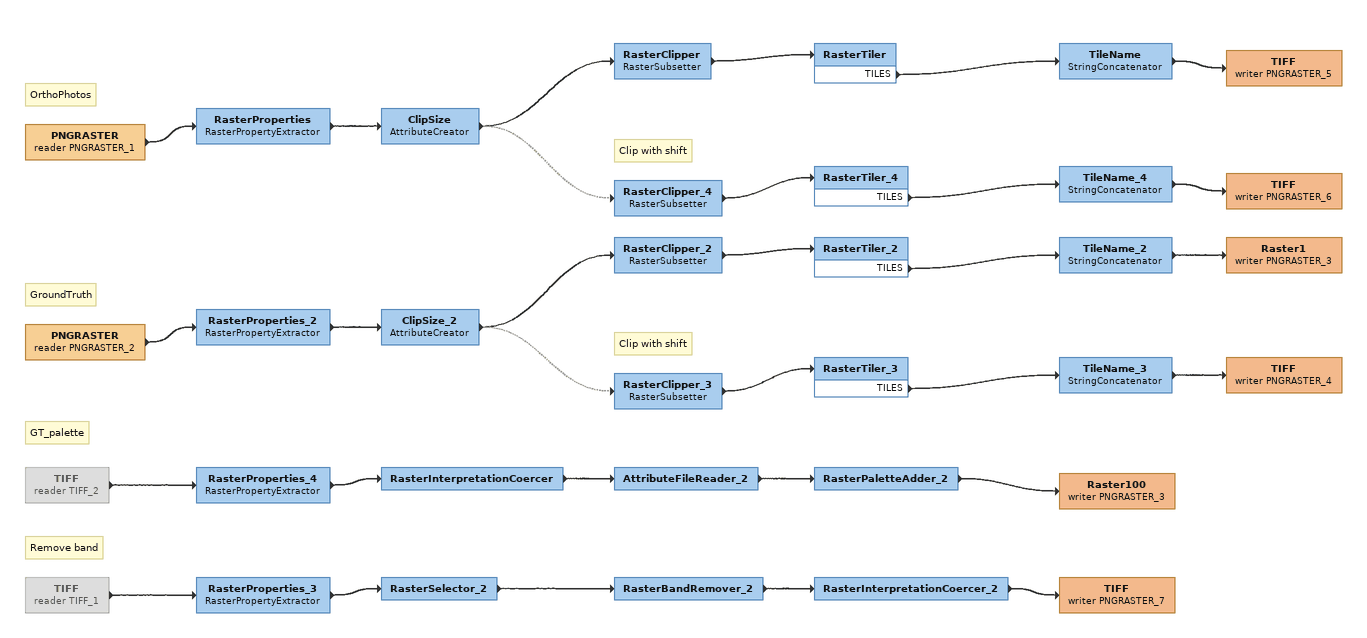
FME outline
Note: GT_palette
TIFF (reader TIFF_2) [off]
    -> RasterProperties_4
RasterProperties_4: RasterPropertyExtractor
    -> RasterInterpretationCoercer
RasterInterpretationCoercer
    -> AttributeFileReader_2
AttributeFileReader_2
    -> RasterPaletteAdder_2
RasterPaletteAdder_2
    -> Raster100 (writer PNGRASTER_3)
Raster100 (writer PNGRASTER_3)
Note: Remove band
TIFF (reader TIFF_1) [off]
    -> RasterProperties_3
RasterProperties_3: RasterPropertyExtractor
    -> RasterSelector_2
RasterSelector_2
    -> RasterBandRemover_2
RasterBandRemover_2
    -> RasterInterpretationCoercer_2
RasterInterpretationCoercer_2
    -> TIFF (writer PNGRASTER_7)
TIFF (writer PNGRASTER_7)
Note: OrthoPhotos
PNGRASTER (reader PNGRASTER_1)
    -> RasterProperties
RasterProperties: RasterPropertyExtractor
    -> ClipSize
ClipSize: AttributeCreator
    -> RasterClipper
    -> RasterClipper_4 [off]
RasterClipper: RasterSubsetter
    -> RasterTiler
RasterTiler
    TILES -> TileName
TileName: StringConcatenator
    -> TIFF (writer PNGRASTER_5)
TIFF (writer PNGRASTER_5)
Note: Clip with shift
RasterClipper_4: RasterSubsetter
    -> RasterTiler_4
RasterTiler_4
    TILES -> TileName_4
TileName_4: StringConcatenator
    -> TIFF (writer PNGRASTER_6)
TIFF (writer PNGRASTER_6)
Note: GroundTruth
PNGRASTER (reader PNGRASTER_2)
    -> RasterProperties_2
RasterProperties_2: RasterPropertyExtractor
    -> ClipSize_2
ClipSize_2: AttributeCreator
    -> RasterClipper_2
    -> RasterClipper_3 [off]
RasterClipper_2: RasterSubsetter
    -> RasterTiler_2
RasterTiler_2
    TILES -> TileName_2
TileName_2: StringConcatenator
    -> Raster1 (writer PNGRASTER_3)
Raster1 (writer PNGRASTER_3)
Note: Clip with shift
RasterClipper_3: RasterSubsetter
    -> RasterTiler_3
RasterTiler_3
    TILES -> TileName_3
TileName_3: StringConcatenator
    -> TIFF (writer PNGRASTER_4)
TIFF (writer PNGRASTER_4)
